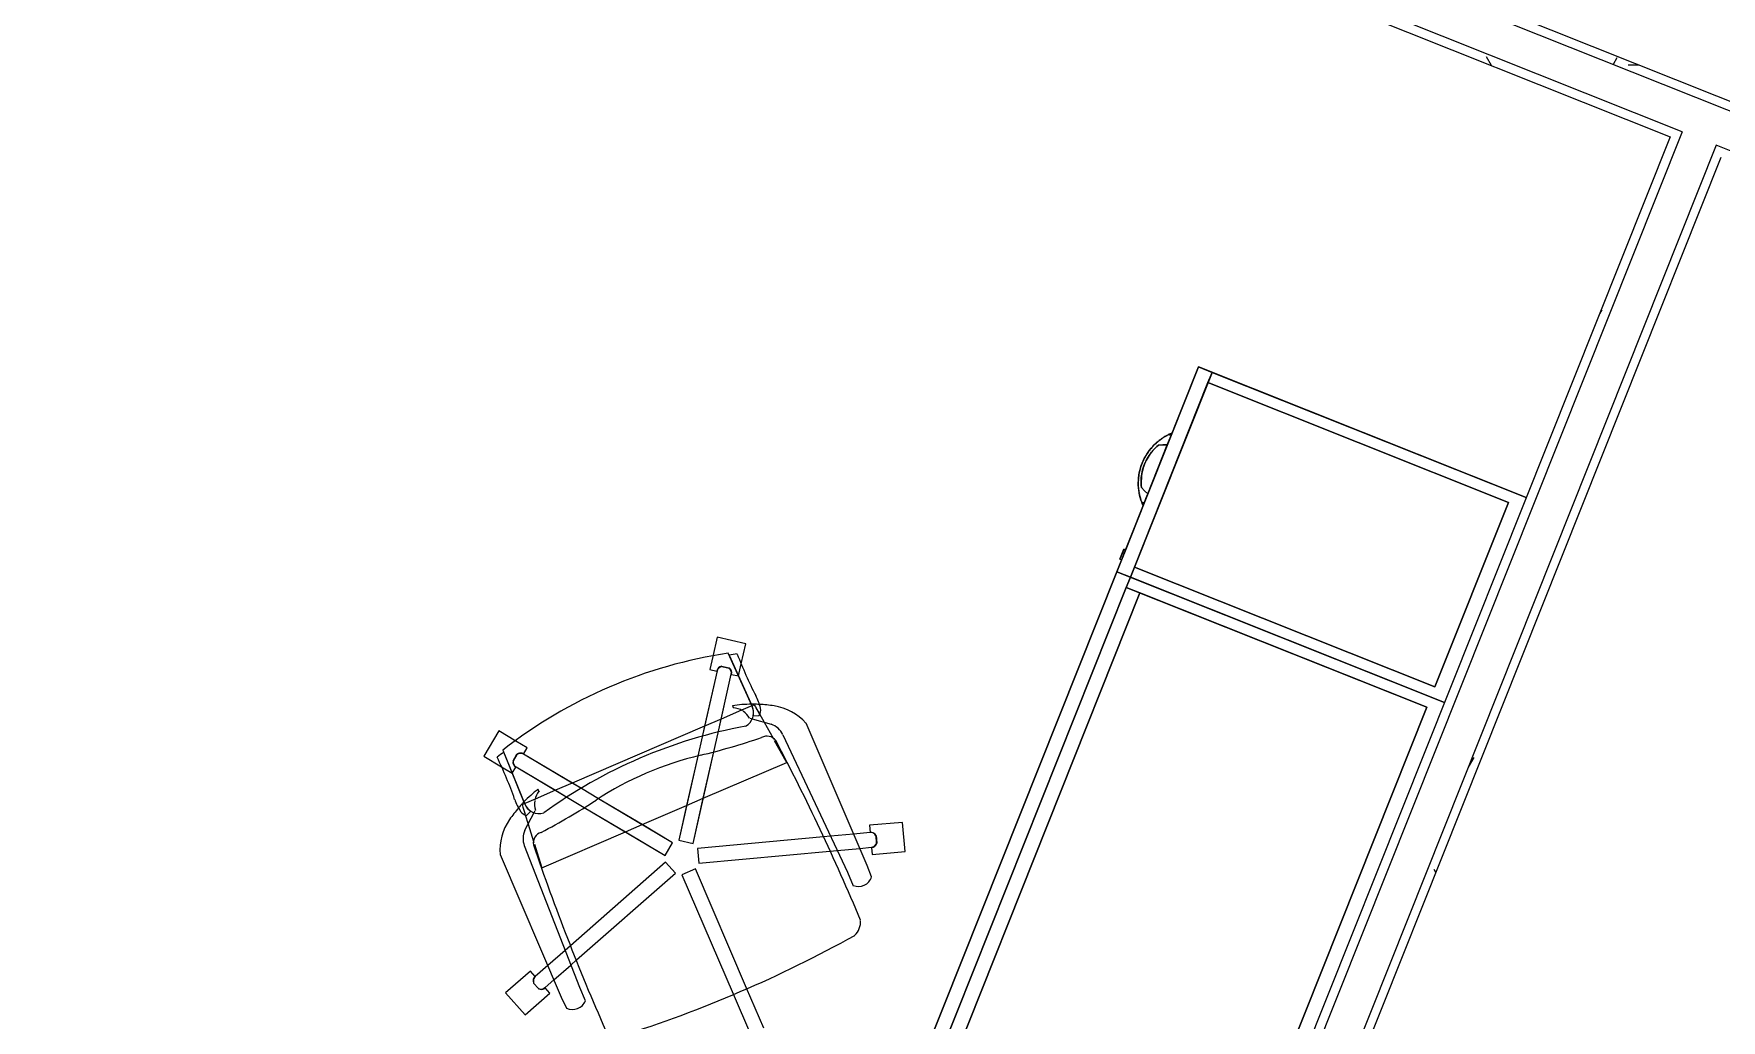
# Model space of a CAD drawing. Header units: inches. Extents: x -13 to 4331, y -638 to 2885.
# Drawn here: x 2694.7 to 2809.6, y 1617 to 1684.1 of the extents above; entities that cross this region are included whole.
import ezdxf

# ---------------------------------------------------------------- set-up
doc = ezdxf.new("R2010")
doc.units = ezdxf.units.IN
doc.header["$MEASUREMENT"] = 0
for name, color, linetype, lineweight in [('A-WALL', 113, 'Continuous', 9), ('A-WALL-PATT', 111, 'Continuous', 13), ('I-FURN', 30, 'Continuous', 9), ('I-FURN-PNLS', 30, 'Continuous', 9), ('I-WALL', 2, 'Continuous', 13)]:
    doc.layers.add(name, color=color, linetype=linetype, lineweight=lineweight)
pattern_1 = [(0, (0, 0), (30.72, 7.68), [1.267, -21.773, 1.267, -21.773, -122.88]), (0, (0, 0), (30.72, 7.68), [-46.08, 1.267, -44.813, 1.267, -21.773, -53.76]), (0, (0, 0), (30.72, 7.68), [-115.2, 1.267, -14.093, 1.267, -37.133]), (120, (11.52, 3.84), (-22.011075, 22.7643), [1.267, -21.773, 1.267, -21.773, -122.88]), (120, (11.52, 3.84), (-22.011075, 22.7643), [-46.08, 1.267, -44.813, 1.267, -21.773, -53.76]), (120, (11.52, 3.84), (-22.011075, 22.7643), [-115.2, 1.267, -14.093, 1.267, -37.133]), (240, (15.36, 19.2), (-8.708925, -30.4443), [1.267, -21.773, 1.267, -21.773, -122.88]), (240, (15.36, 19.2), (-8.708925, -30.4443), [-46.08, 1.267, -44.813, 1.267, -21.773, -53.76]), (240, (15.36, 19.2), (-8.708925, -30.4443), [-115.2, 1.267, -14.093, 1.267, -37.133])]

# ---------------------------------------------------------------- blocks, each defined once
blk = doc.blocks.new('Zira Wksta 12 - Type 1-V59-FIRST FLOOR POWER _ SIGNAL')
at = {"layer": 'I-FURN'}
for p, q in [((-24, 94.1), (-24, 94.16)), ((-24, 94.16), (-24, 94.11)), ((-24, 94.1), (-24, 94.16)), ((-24, 94.16), (-24, 94.15)), ((-24, 94.15), (-24, 94.16)), ((-24, 94.16), (-24, 94.15)), ((-24, 94.15), (-24, 94.11)), ((-24, 94.1), (-24, 94.15)), ((-24, 94.15), (-24, 94.14)), ((-24, 94.14), (-24, 94.13)), ((-24.56, 93.06), (-24.28, 93.18)), ((-24.28, 93.18), (-24.56, 93.06)), ((-24.56, 93.06), (-24.28, 93.18)), ((-24.56, 93.06), (-24.28, 93.18)), ((-24.28, 93.18), (-24, 93.29)), ((-24, 93.29), (-24.28, 93.18)), ((-24.28, 93.18), (-24, 93.29)), ((-24.28, 93.18), (-24, 93.29)), ((-24, 93.99), (-24.17, 93.99)), ((-24, 93.99), (-24.17, 93.99)), ((-24, 93.99), (-24.17, 93.99)), ((-24.17, 93.98), (-24, 93.98)), ((-24.17, 93.98), (-24, 93.98)), ((-24.17, 93.98), (-24, 93.98)), ((-24, 94.13), (-24, 94.11)), ((-24, 94.11), (-24, 94.01)), ((-24, 94.11), (-24, 94.01)), ((-24, 94.11), (-24, 94.08)), ((-24, 94.01), (-24, 94.1)), ((-24, 94.01), (-24, 94.1)), ((-24, 94.06), (-24, 94.1)), ((-24, 94.08), (-24, 94.01)), ((-24, 94.01), (-24, 94.06)), ((-24, 93.98), (-24, 94.01)), ((-24, 94.01), (-24, 93.99)), ((-24, 93.98), (-24, 94.01)), ((-24, 94.01), (-24, 93.99)), ((-24, 93.98), (-24, 94.01)), ((-24, 94.01), (-24, 93.99)), ((-24, 93.98), (-24, 93.29)), ((-24, 93.64), (-24, 93.98)), ((-24, 93.98), (-24, 93.64)), ((-24, 93.64), (-24, 93.98)), ((-24, 93.98), (-24, 93.64)), ((-24, 93.64), (-24, 93.98)), ((-24, 93.29), (-24, 93.64)), ((-24, 93.64), (-24, 93.29)), ((-24, 93.29), (-24, 93.64)), ((-24, 93.64), (-24, 93.29)), ((-24, 93.29), (-24, 93.64)), ((-24.28, 89.82), (-24.56, 89.94)), ((-24.28, 89.82), (-24.56, 89.94)), ((-24.28, 89.82), (-24.56, 89.94)), ((-24, 89.71), (-24.28, 89.82)), ((-24, 89.71), (-24.28, 89.82)), ((-24, 89.71), (-24.28, 89.82)), ((-24, 89.36), (-24, 89.71)), ((-24, 89.71), (-24, 89.02)), ((-24, 89.36), (-24, 89.71)), ((-24, 89.71), (-24, 89.02)), ((-24, 89.36), (-24, 89.71)), ((-24, 89.71), (-24, 89.36)), ((-24, 89.02), (-24.17, 89.02)), ((-24, 89.02), (-24.17, 89.02)), ((-24, 89.02), (-24.17, 89.02)), ((-24.17, 89.01), (-24, 89.01)), ((-24.17, 89.01), (-24, 89.01)), ((-24.17, 89.01), (-24, 89.01)), ((-24, 89.02), (-24, 89.36)), ((-24, 89.02), (-24, 89.36)), ((-24, 89.02), (-24, 89.36)), ((-24, 89.36), (-24, 89.02)), ((-24, 88.99), (-24, 89.02)), ((-24, 88.99), (-24, 89.02)), ((-24, 88.99), (-24, 89.02)), ((-24, 89.01), (-24, 88.99)), ((-24, 89.01), (-24, 88.99)), ((-24, 89.01), (-24, 88.99)), ((-24, 88.99), (-24, 88.89)), ((-24, 88.94), (-24, 88.99)), ((-24, 88.99), (-24, 88.89)), ((-24, 88.9), (-24, 88.99)), ((-24, 88.99), (-24, 88.92)), ((-24, 88.94), (-24, 88.99)), ((-24, 88.9), (-24, 88.94)), ((-24, 88.9), (-24, 88.94)), ((-24, 88.92), (-24, 88.89)), ((-24, 88.84), (-24, 88.9)), ((-24, 88.84), (-24, 88.9)), ((-24, 88.88), (-24, 88.9)), ((-24, 88.89), (-24, 88.84)), ((-24, 88.89), (-24, 88.84)), ((-24, 88.89), (-24, 88.87)), ((-24, 88.85), (-24, 88.88)), ((-24, 88.87), (-24, 88.85)), ((-24, 88.85), (-24, 88.84)), ((-24, 88.84), (-24, 88.85)), ((-45.63, 70.11), (-47.61, 69.8)), ((-45.63, 70.11), (-47.61, 69.8)), ((-45.42, 68.73), (-45.63, 70.11)), ((-45.42, 68.73), (-45.63, 70.11)), ((-47.61, 69.8), (-47.4, 68.47)), ((-47.61, 69.8), (-47.4, 68.47)), ((-43.65, 66.33), (-46.5, 69.06)), ((-46.39, 68.96), (-43.65, 66.33)), ((-47.4, 68.47), (-47.26, 67.58)), ((-47.4, 68.47), (-47.26, 67.58)), ((-46.58, 68.07), (-46.08, 68.15)), ((-46.58, 68.07), (-46.08, 68.15)), ((-46.08, 68.14), (-46.57, 68.06)), ((-46.08, 68.14), (-46.57, 68.06)), ((-45.29, 64.73), (-45.78, 67.81)), ((-45.14, 63.78), (-45.78, 67.81)), ((-45.76, 67.81), (-45.28, 67.89)), ((-45.76, 67.81), (-45.28, 67.89)), ((-45.28, 67.89), (-45.42, 68.73)), ((-45.28, 67.89), (-45.42, 68.73)), ((-47.26, 67.58), (-46.78, 67.65)), ((-47.26, 67.58), (-46.78, 67.65)), ((-46.76, 67.66), (-46.16, 63.85)), ((-46.76, 67.66), (-46.05, 63.13)), ((-32.37, 59.15), (-39.82, 66.6)), ((-44.22, 65.8), (-45.29, 64.73)), ((-44.91, 65.86), (-44.83, 65.75)), ((-43.69, 66.33), (-44.22, 65.8)), ((-43.57, 66.44), (-43.63, 66.39)), ((-43.41, 66.37), (-43.54, 66.47)), ((-43.5, 65.5), (-43.34, 65.51)), ((-43.01, 66.04), (-43.4, 66.36)), ((-43.34, 65.75), (-42.98, 65.92)), ((-43.34, 65.51), (-41.99, 65.66)), ((-42.47, 65.6), (-42.97, 66.01)), ((-41.5, 64.82), (-42.47, 65.6)), ((-45.29, 64.73), (-46.16, 63.85)), ((-45.14, 63.78), (-45.29, 64.73)), ((-41.44, 64.77), (-41.5, 64.82)), ((-40.11, 63.69), (-41.36, 64.7)), ((-41, 65.29), (-33.45, 58.24)), ((-46.16, 63.85), (-53.09, 56.92)), ((-46.16, 63.85), (-46.05, 63.13)), ((-44.93, 62.47), (-45.14, 63.78)), ((-44.93, 62.47), (-45.14, 63.78)), ((-44.42, 59.27), (-40.05, 63.64)), ((-40.05, 63.64), (-40.11, 63.69)), ((-46.05, 63.13), (-45.84, 61.8)), ((-46.05, 63.13), (-45.84, 61.8)), ((-44.42, 59.27), (-44.93, 62.47)), ((-43.93, 56.16), (-44.93, 62.47)), ((-31.23, 62.77), (-33.24, 61.75)), ((-31.23, 62.77), (-33.24, 61.75)), ((-30.32, 60.99), (-31.23, 62.77)), ((-30.32, 60.99), (-31.23, 62.77)), ((-45.84, 61.8), (-45.3, 58.39)), ((-45.84, 61.8), (-44.92, 56)), ((-33.01, 61.31), (-34.02, 60.79)), ((-33.01, 61.31), (-34.02, 60.79)), ((-33.24, 61.75), (-33.02, 61.32)), ((-33.24, 61.75), (-33.02, 61.32)), ((-32.56, 61.27), (-32.32, 60.81)), ((-32.56, 61.27), (-32.32, 60.81)), ((-32.34, 60.81), (-32.56, 61.25)), ((-32.34, 60.81), (-32.56, 61.25)), ((-32.33, 59.97), (-30.32, 60.99)), ((-32.33, 59.97), (-30.32, 60.99)), ((-35.85, 59.86), (-43.52, 55.95)), ((-35.85, 59.86), (-43.52, 55.95)), ((-35.42, 60.08), (-35.85, 59.86)), ((-35.42, 60.08), (-35.85, 59.86)), ((-34.02, 60.79), (-35.42, 60.08)), ((-34.02, 60.79), (-35.42, 60.08)), ((-34.64, 59.35), (-33.27, 60.05)), ((-34.64, 59.35), (-33.27, 60.05)), ((-33.27, 60.05), (-32.56, 60.42)), ((-33.27, 60.05), (-32.56, 60.42)), ((-32.55, 60.4), (-32.33, 59.97)), ((-32.55, 60.4), (-32.33, 59.97)), ((-45.3, 58.39), (-44.42, 59.27)), ((-43.93, 56.16), (-44.42, 59.27)), ((-43.07, 55.06), (-35.09, 59.12)), ((-43.07, 55.06), (-35.09, 59.12)), ((-35.09, 59.12), (-34.64, 59.35)), ((-35.09, 59.12), (-34.64, 59.35)), ((-31.8, 58.54), (-32.37, 59.15)), ((-59.04, 58.37), (-59.35, 56.4)), ((-59.04, 58.37), (-59.35, 56.4)), ((-57.71, 58.16), (-59.04, 58.37)), ((-57.71, 58.16), (-59.04, 58.37)), ((-56.82, 58.02), (-57.71, 58.16)), ((-56.82, 58.02), (-57.71, 58.16)), ((-56.89, 57.54), (-56.82, 58.02)), ((-56.89, 57.54), (-56.82, 58.02)), ((-53.09, 56.92), (-56.89, 57.52)), ((-52.37, 56.81), (-56.89, 57.52)), ((-47.63, 56.06), (-45.3, 58.39)), ((-45.3, 58.39), (-44.92, 56)), ((-33.45, 58.24), (-32.74, 57.53)), ((-59.35, 56.4), (-57.97, 56.18)), ((-59.35, 56.4), (-57.97, 56.18)), ((-58.3, 57.26), (-55.56, 54.41)), ((-55.56, 54.41), (-58.19, 57.16)), ((-57.39, 56.84), (-57.31, 57.35)), ((-57.39, 56.84), (-57.31, 57.35)), ((-57.3, 57.34), (-57.38, 56.84)), ((-57.3, 57.34), (-57.38, 56.84)), ((-57.13, 56.04), (-57.05, 56.52)), ((-57.13, 56.04), (-57.05, 56.52)), ((-57.05, 56.54), (-53.97, 56.05)), ((-57.05, 56.54), (-53.02, 55.9)), ((-53.09, 56.92), (-53.97, 56.05)), ((-52.37, 56.81), (-53.09, 56.92)), ((-51.03, 56.6), (-52.37, 56.81)), ((-51.03, 56.6), (-52.37, 56.81)), ((-47.63, 56.06), (-51.03, 56.6)), ((-45.24, 55.68), (-51.03, 56.6)), ((-57.97, 56.18), (-57.13, 56.04)), ((-57.97, 56.18), (-57.13, 56.04)), ((-54.99, 55.59), (-55.1, 55.67)), ((-53.97, 56.05), (-55.03, 54.98)), ((-53.97, 56.05), (-53.02, 55.9)), ((-53.02, 55.9), (-51.71, 55.69)), ((-53.02, 55.9), (-51.71, 55.69)), ((-52.88, 50.81), (-48.5, 55.18)), ((-51.71, 55.69), (-48.5, 55.18)), ((-51.71, 55.69), (-45.4, 54.69)), ((-48.5, 55.18), (-47.63, 56.06)), ((-48.5, 55.18), (-45.4, 54.69)), ((-45.24, 55.68), (-47.63, 56.06)), ((-45.4, 54.69), (-45.24, 55.68)), ((-45.4, 54.69), (-45.24, 55.68)), ((-44.92, 56), (-43.93, 56.16)), ((-44.92, 56), (-43.93, 56.16)), ((-43.52, 55.95), (-43.07, 55.06)), ((-43.52, 55.95), (-43.07, 55.06)), ((-55.71, 54.31), (-55.6, 54.17)), ((-55.63, 54.39), (-55.68, 54.33)), ((-55.6, 54.17), (-55.28, 53.77)), ((-55.03, 54.98), (-55.57, 54.45)), ((-55.16, 53.74), (-54.99, 54.11)), ((-54.89, 52.75), (-54.75, 54.1)), ((-54.75, 54.1), (-54.73, 54.26)), ((-45.19, 54.28), (-49.1, 46.61)), ((-45.19, 54.28), (-49.1, 46.61)), ((-44.3, 53.83), (-45.19, 54.28)), ((-44.3, 53.83), (-45.19, 54.28)), ((-43.14, 54.61), (-43.85, 53.9)), ((-43.14, 54.61), (-43.85, 53.9)), ((-36.9, 48.37), (-43.14, 54.61)), ((-36.9, 48.37), (-43.14, 54.61)), ((-55.25, 53.73), (-54.84, 53.23)), ((-54.84, 53.23), (-54.06, 52.26)), ((-48.36, 45.86), (-44.3, 53.83)), ((-48.36, 45.86), (-44.3, 53.83)), ((-43.85, 53.9), (-37.6, 47.66)), ((-43.85, 53.9), (-37.6, 47.66)), ((-47.47, 44.21), (-54.53, 51.76)), ((-54.06, 52.26), (-54.01, 52.21)), ((-53.94, 52.12), (-52.93, 50.87)), ((-55.84, 50.59), (-48.39, 43.13)), ((-52.93, 50.87), (-52.88, 50.81)), ((-34.8, 46.27), (-36.9, 48.37)), ((-34.8, 46.27), (-36.9, 48.37)), ((-37.6, 47.66), (-35.5, 45.56)), ((-37.6, 47.66), (-35.5, 45.56)), ((-49.32, 46.18), (-50.03, 44.78)), ((-49.32, 46.18), (-50.03, 44.78)), ((-49.1, 46.61), (-49.32, 46.18)), ((-49.1, 46.61), (-49.32, 46.18)), ((-50.03, 44.78), (-50.55, 43.77)), ((-50.03, 44.78), (-50.55, 43.77)), ((-49.29, 44.04), (-48.59, 45.4)), ((-49.29, 44.04), (-48.59, 45.4)), ((-48.59, 45.4), (-48.36, 45.86)), ((-48.59, 45.4), (-48.36, 45.86)), ((-50.99, 44), (-52.01, 41.99)), ((-50.99, 44), (-52.01, 41.99)), ((-50.56, 43.78), (-50.99, 44)), ((-50.56, 43.78), (-50.99, 44)), ((-49.65, 43.32), (-49.29, 44.04)), ((-49.65, 43.32), (-49.29, 44.04)), ((-46.77, 43.5), (-47.47, 44.21)), ((-50.05, 43.09), (-50.5, 43.32)), ((-50.05, 43.09), (-50.5, 43.32)), ((-50.49, 43.32), (-50.05, 43.1)), ((-50.49, 43.32), (-50.05, 43.1)), ((-50.23, 41.09), (-49.21, 43.09)), ((-50.23, 41.09), (-49.21, 43.09)), ((-49.21, 43.09), (-49.64, 43.31)), ((-49.21, 43.09), (-49.64, 43.31)), ((-48.39, 43.13), (-47.78, 42.56)), ((-52.01, 41.99), (-50.23, 41.09)), ((-52.01, 41.99), (-50.23, 41.09))]:
    blk.add_line(p, q, dxfattribs=at)
at = {"layer": 'I-FURN', "flags": 128}
for points in [[(-24, 93.29), (-24.28, 93.18), (-24.56, 93.06)], [(-24, 93.29), (-24.28, 93.18), (-24.56, 93.06)], [(-24.56, 89.94), (-24.28, 89.82), (-24, 89.71)], [(-24.56, 89.94), (-24.28, 89.82), (-24, 89.71)], [(-24.56, 89.94), (-24.28, 89.82), (-24, 89.71)]]:
    blk.add_lwpolyline(points, dxfattribs=at)
at = {"layer": 'I-FURN'}
for centre, radius, start, end in [((-21.45, 91.5), 3.69, 137.0289, 137.7029), ((-21.45, 91.5), 3.69, 137.0385, 137.567), ((-21.45, 91.5), 3.69, 137.0289, 137.7029), ((-21.45, 91.5), 3.69, 137.0385, 137.567), ((-21.45, 91.5), 3.69, 137.0289, 137.7029), ((-21.45, 91.5), 3.69, 137.0385, 137.567), ((-21.45, 91.5), 3.69, 222.2971, 222.6341), ((-21.45, 91.5), 3.69, 222.2971, 222.6341), ((-21.45, 91.5), 3.69, 222.2971, 222.9711), ((-21.45, 91.5), 3.69, 222.433, 222.9615), ((-21.45, 91.5), 3.69, 222.433, 222.9615), ((-21.45, 91.5), 3.69, 222.433, 222.9615), ((-21.45, 91.5), 3.69, 222.6341, 222.9711), ((-21.45, 91.5), 3.69, 222.6341, 222.9711), ((-29.91, 40.67), 32.89, 120.3075, 149.696), ((-29.6, 40.36), 33.17, 119.4478, 120.4234), ((-25.85, 87.61), 27.2, 222.4882, 229.0143), ((-46.38, 67.72), 0.407, 120.1651, 189.8349), ((-46.38, 67.72), 0.407, 120.1651, 189.8349), ((-46.36, 67.72), 0.406, 121.6199, 189), ((-46.36, 67.72), 0.406, 162.0479, 175.524), ((-46.36, 67.72), 0.406, 175.524, 189), ((-46.36, 67.72), 0.406, 121.6199, 162.0479), ((-46.16, 67.76), 0.407, 8.1651, 77.8349), ((-46.16, 67.76), 0.407, 8.1651, 77.8349), ((-46.18, 67.75), 0.406, 62.9041, 76.3801), ((-46.18, 67.75), 0.406, 9, 76.3801), ((-46.18, 67.75), 0.406, 9, 62.9041), ((-46.14, 64.26), 3.74, 35.0936, 49.0143), ((-40.11, 57.53), 9.61, 108.9964, 111.4906), ((-40.11, 57.53), 9.61, 103.0478, 108.9964), ((-41.46, 63.36), 3.63, 63.1789, 103.0478), ((-40.11, 57.53), 9.61, 112.2631, 119.9334), ((-44.4, 64.43), 1.38, 79.0187, 107.9497), ((-44.4, 64.43), 1.38, 50.0878, 77.4248), ((-40.11, 57.53), 9.61, 111.6393, 112.073), ((-44.38, 65.56), 1.05, 10.2002, 46.1786), ((-44.38, 65.56), 1.05, 320.9554, 46.1786), ((-43.58, 66.05), 0.613, 347.5427, 35.0936), ((-41.94, 64.27), 1.39, 47.8013, 92.1078), ((-25.52, 36.28), 33.83, 122.2285, 147.7715), ((-70.25, 97.02), 42.84, 304.9767, 310.7699), ((-41.68, 64.09), 0.763, 59.2338, 140.7662), ((-140.95, -52.03), 153.52, 44.4749, 49.5213), ((-32.97, 43.73), 22.19, 124.9767, 145.0233), ((-32.83, 60.96), 0.407, 48.1651, 117.8349), ((-32.83, 60.96), 0.407, 48.1651, 117.8349), ((-32.83, 60.95), 0.406, 90.0479, 117), ((-32.83, 60.95), 0.406, 49.6199, 117), ((-32.83, 60.95), 0.406, 49.6199, 90.0479), ((-32.74, 60.78), 0.406, 297, 4.3801), ((-32.74, 60.78), 0.406, 297, 310.476), ((-32.73, 60.77), 0.407, 296.1651, 5.8349), ((-32.73, 60.77), 0.407, 296.1651, 5.8349), ((-32.74, 60.78), 0.406, 310.476, 350.9041), ((-32.74, 60.78), 0.406, 350.9041, 4.3801), ((-56.96, 57.14), 0.407, 80.1651, 149.8349), ((-56.96, 57.14), 0.407, 135.9009, 149.8349), ((-56.96, 57.12), 0.406, 81, 148.3801), ((-56.96, 57.12), 0.406, 81, 148.3801), ((-56.96, 57.14), 0.407, 121.967, 135.9009), ((-56.96, 57.14), 0.407, 80.1651, 121.967), ((-32.76, 58.49), 0.956, 270.8901, 3.1099), ((-29.6, 40.36), 33.17, 149.5766, 150.5522), ((-76.85, 36.61), 27.2, 40.9857, 47.5118), ((-56.99, 56.92), 0.407, 192.1651, 233.967), ((-56.99, 56.92), 0.407, 192.1651, 261.8349), ((-56.99, 56.94), 0.406, 193.6199, 261), ((-56.99, 56.94), 0.406, 193.6199, 261), ((-56.99, 56.92), 0.407, 233.967, 247.9009), ((-56.99, 56.92), 0.407, 247.9009, 261.8349), ((-86.25, 81.01), 42.84, 319.2301, 325.0233), ((-46.77, 50.88), 9.61, 150.0666, 157.7369), ((-53.67, 55.17), 1.38, 162.0503, 190.9813), ((-32.59, 54.97), 1.31, 335.0433, 24.9567), ((-53.49, 56.9), 3.74, 220.9857, 234.9064), ((-46.77, 50.88), 9.61, 161.0036, 166.9522), ((-46.77, 50.88), 9.61, 158.5094, 161.0036), ((-46.77, 50.88), 9.61, 157.927, 158.3607), ((-54.8, 55.14), 1.05, 223.8214, 259.7998), ((-54.8, 55.14), 1.05, 223.8214, 309.0446), ((-53.67, 55.17), 1.38, 192.5752, 219.9122), ((-97.29, 108.06), 84.96, 309.1475, 320.8525), ((-52.6, 52.23), 3.63, 166.9522, 206.8211), ((-55.29, 54.34), 0.613, 234.9064, 282.4573), ((-53.33, 52.44), 0.763, 129.2338, 210.7662), ((-53.51, 52.7), 1.39, 177.8922, 222.1987), ((62.79, 151.71), 153.52, 220.4787, 225.5251), ((-50.2, 43.59), 0.407, 152.1651, 221.8349), ((-50.2, 43.59), 0.407, 152.1651, 221.8349), ((-50.18, 43.59), 0.406, 153, 220.3801), ((-50.18, 43.59), 0.406, 166.476, 206.9041), ((-50.18, 43.59), 0.406, 153, 166.476), ((-50.18, 43.59), 0.406, 206.9041, 220.3801), ((-50.02, 43.5), 0.406, 265.6199, 333), ((-50, 43.49), 0.407, 264.1651, 333.8349), ((-50, 43.49), 0.407, 264.1651, 333.8349), ((-50.02, 43.5), 0.406, 265.6199, 319.524), ((-50.02, 43.5), 0.406, 319.524, 333), ((-47.72, 43.52), 0.956, 266.8901, 359.1099)]:
    blk.add_arc(centre, radius, start, end, dxfattribs=at)
for points, knots in [([(-24, 94.16), (-24, 94.16), (-24, 94.16), (-24, 94.15), (-24.01, 94.15), (-24.01, 94.15), (-24.01, 94.15), (-24.02, 94.14), (-24.02, 94.14), (-24.02, 94.13), (-24.03, 94.13), (-24.03, 94.13), (-24.04, 94.12), (-24.05, 94.11), (-24.05, 94.1)], [0, 0, 0, 0, 0.125, 0.1875, 0.25, 0.3125, 0.375, 0.4375, 0.5, 0.5625, 0.625, 0.6875, 0.75, 1, 1, 1, 1]), ([(-24, 94.16), (-24, 94.16), (-24, 94.16), (-24, 94.15), (-24.01, 94.15), (-24.01, 94.15), (-24.01, 94.15), (-24.02, 94.14), (-24.02, 94.14), (-24.02, 94.13), (-24.03, 94.13), (-24.03, 94.13), (-24.04, 94.12), (-24.05, 94.11), (-24.05, 94.1)], [0, 0, 0, 0, 0.125, 0.1875, 0.25, 0.3125, 0.375, 0.4375, 0.5, 0.5625, 0.625, 0.6875, 0.75, 1, 1, 1, 1]), ([(-24, 94.16), (-24, 94.16), (-24, 94.16), (-24, 94.15), (-24.01, 94.15), (-24.01, 94.15), (-24.01, 94.15), (-24.02, 94.14), (-24.02, 94.14), (-24.02, 94.13), (-24.03, 94.13), (-24.03, 94.13), (-24.04, 94.12), (-24.05, 94.11), (-24.05, 94.1)], [0, 0, 0, 0, 0.125, 0.1875, 0.25, 0.3125, 0.375, 0.4375, 0.5, 0.5625, 0.625, 0.6875, 0.75, 1, 1, 1, 1]), ([(-24.04, 94.11), (-24.04, 94.12), (-24.03, 94.13), (-24.02, 94.14), (-24.02, 94.14), (-24.01, 94.15), (-24.01, 94.15), (-24.01, 94.15), (-24, 94.15), (-24, 94.15), (-24, 94.16), (-24, 94.16), (-24, 94.16)], [0, 0, 0, 0, 0.25, 0.375, 0.5, 0.5625, 0.625, 0.6875, 0.75, 0.8125, 0.875, 1, 1, 1, 1]), ([(-24.04, 94.11), (-24.04, 94.12), (-24.03, 94.13), (-24.02, 94.14), (-24.02, 94.14), (-24.01, 94.15), (-24.01, 94.15), (-24.01, 94.15), (-24, 94.15), (-24, 94.15), (-24, 94.16), (-24, 94.16), (-24, 94.16)], [0, 0, 0, 0, 0.25, 0.375, 0.5, 0.5625, 0.625, 0.6875, 0.75, 0.8125, 0.875, 1, 1, 1, 1]), ([(-24.04, 94.11), (-24.04, 94.12), (-24.03, 94.13), (-24.02, 94.14), (-24.02, 94.14), (-24.01, 94.15), (-24.01, 94.15), (-24.01, 94.15), (-24, 94.15), (-24, 94.15), (-24, 94.16), (-24, 94.16), (-24, 94.16)], [0, 0, 0, 0, 0.25, 0.375, 0.5, 0.5625, 0.625, 0.6875, 0.75, 0.8125, 0.875, 1, 1, 1, 1]), ([(-24.17, 89.02), (-24.32, 89.19), (-24.6, 89.55), (-24.9, 90.16), (-25.09, 90.82), (-25.17, 91.73), (-25, 92.64), (-24.6, 93.45), (-24.32, 93.81), (-24.17, 93.98)], [0, 0, 0, 0, 0.125, 0.25, 0.375, 0.5, 0.75, 0.875, 1, 1, 1, 1]), ([(-25.13, 91.5), (-25.13, 91.95), (-25, 92.63), (-24.71, 93.25), (-24.58, 93.44)], [0.5, 0.5, 0.5, 0.5, 0.75, 0.875, 0.875, 0.875, 0.875]), ([(-24.17, 89.02), (-24.32, 89.19), (-24.6, 89.55), (-24.9, 90.16), (-25.09, 90.82), (-25.17, 91.73), (-25.03, 92.51), (-24.81, 93.02), (-24.76, 93.11)], [0, 0, 0, 0, 0.125, 0.25, 0.375, 0.5, 0.75, 0.8054637, 0.8054637, 0.8054637, 0.8054637]), ([(-24.67, 93.28), (-24.73, 93.18), (-24.79, 93.05), (-24.85, 92.92), (-24.86, 92.9)], [0.15936451, 0.15936451, 0.15936451, 0.15936451, 0.22222222, 0.23762024, 0.23762024, 0.23762024, 0.23762024]), ([(-24.67, 93.28), (-24.73, 93.18), (-24.79, 93.05), (-24.85, 92.92), (-24.86, 92.9)], [0.15936451, 0.15936451, 0.15936451, 0.15936451, 0.22222222, 0.23762024, 0.23762024, 0.23762024, 0.23762024]), ([(-24.67, 93.28), (-24.73, 93.18), (-24.79, 93.05), (-24.85, 92.92), (-24.86, 92.9)], [0.15936451, 0.15936451, 0.15936451, 0.15936451, 0.22222222, 0.23762024, 0.23762024, 0.23762024, 0.23762024]), ([(-24.75, 93.14), (-24.7, 93.24), (-24.53, 93.54), (-24.32, 93.81), (-24.17, 93.98)], [0.8125, 0.8125, 0.8125, 0.8125, 0.875, 1, 1, 1, 1]), ([(-25.1, 92.02), (-25.11, 91.95), (-25.12, 91.82), (-25.13, 91.69), (-25.13, 91.64)], [0.40508035, 0.40508035, 0.40508035, 0.40508035, 0.44444444, 0.47528756, 0.47528756, 0.47528756, 0.47528756]), ([(-25.1, 92.02), (-25.11, 91.95), (-25.12, 91.82), (-25.13, 91.69), (-25.13, 91.64)], [0.40508035, 0.40508035, 0.40508035, 0.40508035, 0.44444444, 0.47528756, 0.47528756, 0.47528756, 0.47528756]), ([(-25.1, 92.02), (-25.11, 91.95), (-25.12, 91.82), (-25.13, 91.69), (-25.13, 91.64)], [0.40508035, 0.40508035, 0.40508035, 0.40508035, 0.44444444, 0.47528756, 0.47528756, 0.47528756, 0.47528756]), ([(-24.94, 92.66), (-24.97, 92.57), (-25.01, 92.45), (-25.04, 92.32), (-25.05, 92.28)], [0.28411479, 0.28411479, 0.28411479, 0.28411479, 0.33333333, 0.3562762, 0.3562762, 0.3562762, 0.3562762]), ([(-24.94, 92.66), (-24.97, 92.57), (-25.01, 92.45), (-25.04, 92.32), (-25.05, 92.28)], [0.28411479, 0.28411479, 0.28411479, 0.28411479, 0.33333333, 0.3562762, 0.3562762, 0.3562762, 0.3562762]), ([(-24.94, 92.66), (-24.97, 92.57), (-25.01, 92.45), (-25.04, 92.32), (-25.05, 92.28)], [0.28411479, 0.28411479, 0.28411479, 0.28411479, 0.33333333, 0.3562762, 0.3562762, 0.3562762, 0.3562762]), ([(-25.05, 90.72), (-25.04, 90.68), (-25.01, 90.55), (-24.98, 90.42), (-24.95, 90.34)], [0.64373131, 0.64373131, 0.64373131, 0.64373131, 0.66666667, 0.71591001, 0.71591001, 0.71591001, 0.71591001]), ([(-25.05, 90.72), (-25.04, 90.68), (-25.01, 90.55), (-24.98, 90.42), (-24.95, 90.34)], [0.64373131, 0.64373131, 0.64373131, 0.64373131, 0.66666667, 0.71591001, 0.71591001, 0.71591001, 0.71591001]), ([(-25.05, 90.72), (-25.04, 90.68), (-25.01, 90.55), (-24.98, 90.42), (-24.95, 90.34)], [0.64373131, 0.64373131, 0.64373131, 0.64373131, 0.66666667, 0.71591001, 0.71591001, 0.71591001, 0.71591001]), ([(-24.86, 90.1), (-24.81, 89.98), (-24.75, 89.85), (-24.68, 89.73), (-24.67, 89.72)], [0.76239192, 0.76239192, 0.76239192, 0.76239192, 0.83333333, 0.84070579, 0.84070579, 0.84070579, 0.84070579]), ([(-24.86, 90.1), (-24.81, 89.98), (-24.75, 89.85), (-24.68, 89.73), (-24.67, 89.72)], [0.76239192, 0.76239192, 0.76239192, 0.76239192, 0.83333333, 0.84070579, 0.84070579, 0.84070579, 0.84070579]), ([(-24.86, 90.1), (-24.81, 89.98), (-24.75, 89.85), (-24.68, 89.73), (-24.67, 89.72)], [0.76239192, 0.76239192, 0.76239192, 0.76239192, 0.83333333, 0.84070579, 0.84070579, 0.84070579, 0.84070579]), ([(-24.05, 88.9), (-24.05, 88.89), (-24.04, 88.88), (-24.03, 88.87), (-24.02, 88.87), (-24.02, 88.86), (-24.02, 88.86), (-24.01, 88.85), (-24.01, 88.85), (-24.01, 88.85), (-24, 88.85), (-24, 88.84), (-24, 88.84), (-24, 88.84)], [0, 0, 0, 0, 0.25, 0.375, 0.4375, 0.5, 0.5625, 0.625, 0.6875, 0.75, 0.8125, 0.875, 1, 1, 1, 1]), ([(-24.05, 88.9), (-24.05, 88.89), (-24.04, 88.88), (-24.03, 88.87), (-24.02, 88.87), (-24.02, 88.86), (-24.02, 88.86), (-24.01, 88.85), (-24.01, 88.85), (-24.01, 88.85), (-24, 88.85), (-24, 88.84), (-24, 88.84), (-24, 88.84)], [0, 0, 0, 0, 0.25, 0.375, 0.4375, 0.5, 0.5625, 0.625, 0.6875, 0.75, 0.8125, 0.875, 1, 1, 1, 1]), ([(-24.05, 88.9), (-24.05, 88.89), (-24.04, 88.88), (-24.03, 88.87), (-24.02, 88.87), (-24.02, 88.86), (-24.02, 88.86), (-24.01, 88.85), (-24.01, 88.85), (-24.01, 88.85), (-24, 88.85), (-24, 88.84), (-24, 88.84), (-24, 88.84)], [0, 0, 0, 0, 0.25, 0.375, 0.4375, 0.5, 0.5625, 0.625, 0.6875, 0.75, 0.8125, 0.875, 1, 1, 1, 1]), ([(-24, 88.84), (-24, 88.84), (-24, 88.84), (-24, 88.85), (-24, 88.85), (-24.01, 88.85), (-24.01, 88.85), (-24.01, 88.85), (-24.01, 88.86), (-24.02, 88.86), (-24.02, 88.86), (-24.02, 88.87), (-24.03, 88.87), (-24.04, 88.88), (-24.04, 88.89)], [0, 0, 0, 0, 0.125, 0.1875, 0.25, 0.3125, 0.375, 0.4375, 0.5, 0.5625, 0.625, 0.6875, 0.75, 1, 1, 1, 1]), ([(-24, 88.84), (-24, 88.84), (-24, 88.84), (-24, 88.85), (-24, 88.85), (-24.01, 88.85), (-24.01, 88.85), (-24.01, 88.85), (-24.01, 88.86), (-24.02, 88.86), (-24.02, 88.86), (-24.02, 88.87), (-24.03, 88.87), (-24.04, 88.88), (-24.04, 88.89)], [0, 0, 0, 0, 0.125, 0.1875, 0.25, 0.3125, 0.375, 0.4375, 0.5, 0.5625, 0.625, 0.6875, 0.75, 1, 1, 1, 1]), ([(-24, 88.84), (-24, 88.84), (-24, 88.84), (-24, 88.85), (-24, 88.85), (-24.01, 88.85), (-24.01, 88.85), (-24.01, 88.85), (-24.01, 88.86), (-24.02, 88.86), (-24.02, 88.86), (-24.02, 88.87), (-24.03, 88.87), (-24.04, 88.88), (-24.04, 88.89)], [0, 0, 0, 0, 0.125, 0.1875, 0.25, 0.3125, 0.375, 0.4375, 0.5, 0.5625, 0.625, 0.6875, 0.75, 1, 1, 1, 1])]:
    blk.add_open_spline(points, degree=3, knots=knots, dxfattribs=at)
for points in [[(-24.56, 93.06), (-24.73, 92.74), (-24.97, 92.05), (-24.97, 90.95), (-24.73, 90.26), (-24.56, 89.94)], [(-24.56, 93.06), (-24.73, 92.74), (-24.97, 92.05), (-24.97, 90.95), (-24.73, 90.26), (-24.56, 89.94)], [(-24.56, 93.06), (-24.73, 92.74), (-24.85, 92.4), (-24.91, 92.04)], [(-24.78, 92.56), (-24.72, 92.73), (-24.65, 92.9), (-24.56, 93.06)], [(-24.78, 92.56), (-24.72, 92.73), (-24.65, 92.9), (-24.56, 93.06)], [(-24.78, 92.56), (-24.72, 92.73), (-24.65, 92.9), (-24.56, 93.06)], [(-24.59, 93.43), (-24.62, 93.38), (-24.64, 93.33), (-24.67, 93.28)], [(-24.59, 93.43), (-24.62, 93.38), (-24.64, 93.33), (-24.67, 93.28)], [(-24.59, 93.43), (-24.62, 93.38), (-24.64, 93.33), (-24.67, 93.28)], [(-24.58, 93.44), (-24.46, 93.63), (-24.32, 93.81), (-24.17, 93.98)], [(-24.17, 93.99), (-24.3, 93.84), (-24.43, 93.68), (-24.54, 93.51)], [(-24.17, 93.99), (-24.3, 93.84), (-24.43, 93.68), (-24.54, 93.51)], [(-24.17, 93.99), (-24.3, 93.84), (-24.43, 93.68), (-24.54, 93.51)], [(-24.14, 94.01), (-24.13, 94.02), (-24.11, 94.05), (-24.08, 94.08), (-24.06, 94.1), (-24.04, 94.11)], [(-24.14, 94.01), (-24.13, 94.02), (-24.11, 94.05), (-24.08, 94.08), (-24.06, 94.1), (-24.04, 94.11)], [(-24.14, 94.01), (-24.13, 94.02), (-24.11, 94.05), (-24.08, 94.08), (-24.06, 94.1), (-24.04, 94.11)], [(-24.05, 94.1), (-24.07, 94.09), (-24.1, 94.06), (-24.13, 94.03), (-24.14, 94.01)], [(-24.05, 94.1), (-24.07, 94.09), (-24.1, 94.06), (-24.13, 94.03), (-24.14, 94.01)], [(-24.05, 94.1), (-24.07, 94.09), (-24.1, 94.06), (-24.13, 94.03), (-24.14, 94.01)], [(-25.08, 92.14), (-25.08, 92.1), (-25.09, 92.06), (-25.1, 92.02)], [(-25.08, 92.14), (-25.08, 92.1), (-25.09, 92.06), (-25.1, 92.02)], [(-25.08, 92.14), (-25.08, 92.1), (-25.09, 92.06), (-25.1, 92.02)], [(-25.05, 92.28), (-25.06, 92.24), (-25.06, 92.21), (-25.07, 92.17)], [(-25.05, 92.28), (-25.06, 92.24), (-25.06, 92.21), (-25.07, 92.17)], [(-25.05, 92.28), (-25.06, 92.24), (-25.06, 92.21), (-25.07, 92.17)], [(-24.91, 92.04), (-24.97, 91.68), (-25, 91.31), (-24.91, 90.96)], [(-24.95, 91.5), (-24.95, 91.68), (-24.95, 91.86), (-24.91, 92.04)], [(-24.95, 91.5), (-24.95, 91.68), (-24.95, 91.86), (-24.91, 92.04)], [(-24.95, 91.5), (-24.95, 91.68), (-24.95, 91.86), (-24.91, 92.04)], [(-24.89, 92.8), (-24.91, 92.76), (-24.93, 92.71), (-24.94, 92.66)], [(-24.89, 92.8), (-24.91, 92.76), (-24.93, 92.71), (-24.94, 92.66)], [(-24.89, 92.8), (-24.91, 92.76), (-24.93, 92.71), (-24.94, 92.66)], [(-24.91, 92.04), (-24.88, 92.22), (-24.82, 92.39), (-24.76, 92.55)], [(-24.91, 92.04), (-24.88, 92.22), (-24.82, 92.39), (-24.76, 92.55)], [(-24.91, 92.04), (-24.88, 92.22), (-24.82, 92.39), (-24.76, 92.55)], [(-24.86, 92.9), (-24.87, 92.87), (-24.88, 92.85), (-24.89, 92.82)], [(-24.86, 92.9), (-24.87, 92.87), (-24.88, 92.85), (-24.89, 92.82)], [(-24.86, 92.9), (-24.87, 92.87), (-24.88, 92.85), (-24.89, 92.82)], [(-25.13, 91.64), (-25.13, 91.54), (-25.13, 91.46), (-25.13, 91.37)], [(-25.13, 91.64), (-25.13, 91.54), (-25.13, 91.46), (-25.13, 91.37)], [(-25.13, 91.64), (-25.13, 91.54), (-25.13, 91.46), (-25.13, 91.37)], [(-25.07, 90.82), (-25.11, 91.05), (-25.13, 91.27), (-25.13, 91.5)], [(-25.13, 91.36), (-25.12, 91.24), (-25.11, 91.11), (-25.09, 90.98)], [(-25.13, 91.36), (-25.12, 91.24), (-25.11, 91.11), (-25.09, 90.98)], [(-25.13, 91.36), (-25.12, 91.24), (-25.11, 91.11), (-25.09, 90.98)], [(-25.1, 90.98), (-25.09, 90.94), (-25.08, 90.9), (-25.07, 90.86)], [(-25.1, 90.98), (-25.09, 90.94), (-25.08, 90.9), (-25.07, 90.86)], [(-25.1, 90.98), (-25.09, 90.94), (-25.08, 90.9), (-25.07, 90.86)], [(-25.07, 90.83), (-25.06, 90.79), (-25.06, 90.76), (-25.05, 90.72)], [(-25.07, 90.83), (-25.06, 90.79), (-25.06, 90.76), (-25.05, 90.72)], [(-25.07, 90.83), (-25.06, 90.79), (-25.06, 90.76), (-25.05, 90.72)], [(-24.88, 90.17), (-24.97, 90.38), (-25.03, 90.6), (-25.07, 90.82)], [(-24.91, 90.96), (-24.94, 91.14), (-24.97, 91.32), (-24.97, 91.5)], [(-24.91, 90.96), (-24.94, 91.14), (-24.97, 91.32), (-24.97, 91.5)], [(-24.91, 90.96), (-24.94, 91.14), (-24.97, 91.32), (-24.97, 91.5)], [(-24.78, 90.44), (-24.84, 90.61), (-24.88, 90.78), (-24.91, 90.96)], [(-24.78, 90.44), (-24.84, 90.61), (-24.88, 90.78), (-24.91, 90.96)], [(-24.91, 90.96), (-24.88, 90.78), (-24.82, 90.61), (-24.76, 90.45)], [(-24.78, 90.44), (-24.84, 90.61), (-24.88, 90.78), (-24.91, 90.96)], [(-24.94, 90.34), (-24.93, 90.29), (-24.91, 90.24), (-24.9, 90.2)], [(-24.94, 90.34), (-24.93, 90.29), (-24.91, 90.24), (-24.9, 90.2)], [(-24.94, 90.34), (-24.93, 90.29), (-24.91, 90.24), (-24.9, 90.2)], [(-24.89, 90.18), (-24.88, 90.15), (-24.87, 90.13), (-24.86, 90.1)], [(-24.89, 90.18), (-24.88, 90.15), (-24.87, 90.13), (-24.86, 90.1)], [(-24.89, 90.18), (-24.88, 90.15), (-24.87, 90.13), (-24.86, 90.1)], [(-24.17, 89.02), (-24.32, 89.19), (-24.6, 89.55), (-24.8, 89.96), (-24.88, 90.17)], [(-24.56, 89.94), (-24.65, 90.1), (-24.72, 90.27), (-24.78, 90.44)], [(-24.56, 89.94), (-24.65, 90.1), (-24.72, 90.27), (-24.78, 90.44)], [(-24.78, 90.44), (-24.72, 90.27), (-24.65, 90.1), (-24.56, 89.94)], [(-24.56, 89.94), (-24.65, 90.1), (-24.72, 90.27), (-24.78, 90.44)], [(-24.67, 89.72), (-24.64, 89.65), (-24.6, 89.59), (-24.55, 89.53)], [(-24.67, 89.72), (-24.64, 89.65), (-24.6, 89.59), (-24.55, 89.53)], [(-24.67, 89.72), (-24.64, 89.65), (-24.6, 89.59), (-24.55, 89.53)], [(-24.54, 89.49), (-24.43, 89.32), (-24.3, 89.16), (-24.17, 89.01)], [(-24.54, 89.49), (-24.43, 89.32), (-24.3, 89.16), (-24.17, 89.01)], [(-24.54, 89.49), (-24.43, 89.32), (-24.3, 89.16), (-24.17, 89.01)], [(-24.14, 88.99), (-24.13, 88.97), (-24.1, 88.94), (-24.07, 88.91), (-24.05, 88.9)], [(-24.04, 88.89), (-24.06, 88.9), (-24.08, 88.92), (-24.11, 88.95), (-24.13, 88.98), (-24.14, 88.99)], [(-24.14, 88.99), (-24.13, 88.97), (-24.1, 88.94), (-24.07, 88.91), (-24.05, 88.9)], [(-24.04, 88.89), (-24.06, 88.9), (-24.08, 88.92), (-24.11, 88.95), (-24.13, 88.98), (-24.14, 88.99)], [(-24.14, 88.99), (-24.13, 88.97), (-24.1, 88.94), (-24.07, 88.91), (-24.05, 88.9)], [(-24.04, 88.89), (-24.06, 88.9), (-24.08, 88.92), (-24.11, 88.95), (-24.13, 88.98), (-24.14, 88.99)]]:
    blk.add_open_spline(points, degree=3, dxfattribs=at)
at = {"layer": 'I-FURN-PNLS'}
for p, q in [((-24, 84), (-24, 99)), ((-24, 99), (0, 99)), ((0, 99), (-24, 99)), ((-24, 99), (-24, 84)), ((-24, 84), (-24, 99)), ((-24, 99), (0, 99)), ((-24, 84), (-24, 99)), ((-24, 99), (-24, 93.98)), ((-23, 99), (-24, 99)), ((-23, 99), (-24, 99)), ((-24, 93.98), (-24, 99)), ((-24, 99), (-24, 93.98)), ((-24, 93.98), (-24, 99)), ((-24, 99), (-24, 93.98)), ((-23, 99), (-24, 99)), ((-23, 99), (-24, 99)), ((-23, 99), (-24, 99)), ((-23, 99), (-24, 99)), ((-23, 99), (-24, 99)), ((-24, 99), (-24, 93.98)), ((-24, 93.98), (-24, 99)), ((-24, 99), (-23, 99)), ((-23, 98.25), (-23, 99)), ((-23, 99), (-23, 84)), ((-23, 98.25), (-23, 99)), ((-23, 99), (-23, 98.25)), ((-23, 98.25), (-23, 99)), ((-23, 99), (-23, 98.25)), ((-23, 98.25), (-23, 99)), ((-23, 99), (-23, 84)), ((0, 99), (-23, 99)), ((-23, 99), (-23, 98.25)), ((-23, 98.25), (-23, 99)), ((-23, 99), (0, 99)), ((-1, 98.25), (-23, 98.25)), ((-23, 98.25), (-23, 84.75)), ((-23, 84.75), (-23, 98.25)), ((-23, 98.25), (-1, 98.25)), ((-23, 84.75), (-23, 98.25)), ((-23, 84.75), (-23, 98.25)), ((-23, 98.25), (-23, 84.75)), ((-23, 84.75), (-23, 98.25)), ((-23, 98.25), (-23, 84.75)), ((-23, 84.75), (-23, 98.25)), ((-23, 98.25), (-1, 98.25)), ((-1, 98.25), (-23, 98.25)), ((-1, 84.75), (-1, 98.25)), ((-1, 98.25), (-1, 84.75)), ((-1, 98.25), (-1, 84.75)), ((-1, 84.75), (-1, 98.25)), ((-24, 93.98), (-24, 93.29)), ((-24, 93.29), (-24, 93.98)), ((-24, 93.98), (-24, 93.29)), ((-24, 93.29), (-24, 93.98)), ((-24, 93.98), (-24, 93.29)), ((-24, 93.98), (-24, 93.29)), ((-24, 93.29), (-24, 93.98)), ((-24, 93.29), (-24, 89.71)), ((-24, 89.71), (-24, 93.29)), ((-24, 93.29), (-24, 89.71)), ((-24, 89.71), (-24, 93.29)), ((-24, 93.29), (-24, 89.71)), ((-24, 93.29), (-24, 89.71)), ((-24, 89.71), (-24, 93.29)), ((-24, 89.71), (-24, 89.02)), ((-24, 89.02), (-24, 89.71)), ((-24, 89.71), (-24, 89.02)), ((-24, 89.02), (-24, 89.71)), ((-24, 89.71), (-24, 89.02)), ((-24, 89.71), (-24, 89.02)), ((-24, 89.02), (-24, 89.71)), ((-24, 89.02), (-24, 84)), ((-24, 84), (-24, 89.02)), ((-24, 89.02), (-24, 85.52)), ((-24, 84), (-24, 89.02)), ((-24, 89.02), (-24, 84)), ((-24, 89.02), (-24, 85.52)), ((-24, 85.52), (-24, 89.02)), ((-24, 85.62), (-24.12, 85.62)), ((-24.12, 85.62), (-24.12, 85.52)), ((-24.12, 84.87), (-24.12, 85.62)), ((-24.12, 85.52), (-24.12, 84.98)), ((-24.12, 84.98), (-24.12, 84.87)), ((-24, 85.62), (-24, 85.52)), ((-24, 85.61), (-24, 85.62)), ((-24, 85.52), (-24, 85.61)), ((-24, 85.52), (-24, 84.98)), ((-24, 85.52), (-24, 84.98)), ((-24, 84.98), (-24, 85.52)), ((-24, 85.52), (-24, 85.44)), ((-24, 85.35), (-24, 85.52)), ((-24, 85.44), (-24, 85.35)), ((-24, 85.35), (-24, 85.25)), ((-24, 85.15), (-24, 85.35)), ((-24, 85.25), (-24, 85.15)), ((-24, 85.15), (-24, 84.98)), ((-24, 84.98), (-24, 85.15)), ((-24, 84.98), (-24, 84)), ((-24, 84.98), (-24, 84)), ((-24, 84), (-24, 84.98)), ((-24, 84.98), (-24, 84.93)), ((-24, 84.87), (-24, 84.98)), ((-24.12, 84.87), (-24, 84.87)), ((-24, 84.93), (-24, 84.87)), ((0, 84), (-24, 84)), ((-24, 84), (0, 84)), ((0, 84), (-24, 84)), ((-24, 84), (-23, 84)), ((-23, 84), (-24, 84)), ((-24, 84), (-23, 84)), ((-23, 84), (-24, 84)), ((-24, 84), (-23, 84)), ((-23, 84), (-24, 84)), ((-24, 84), (-23, 84)), ((-23, 84), (-24, 84)), ((-24, 36), (-24, 84)), ((-24, 84), (0, 84)), ((0, 84), (-24, 84)), ((-24, 84), (-24, 36)), ((-24, 36), (-24, 84)), ((-24, 84), (0, 84)), ((-23, 84), (-24, 84)), ((-24, 84), (-24, 36)), ((-24, 36), (-24, 84)), ((-24, 84), (-23, 84)), ((-23, 84.75), (-1, 84.75)), ((-1, 84.75), (-23, 84.75)), ((-23, 84), (-23, 84.75)), ((-23, 84), (-23, 84.75)), ((-23, 84.75), (-23, 84)), ((-23, 84), (-23, 84.75)), ((-23, 84.75), (-23, 84)), ((-23, 84), (-23, 84.75)), ((-1, 84.75), (-23, 84.75)), ((-23, 84.75), (-23, 84)), ((-23, 84), (-23, 84.75)), ((-23, 84.75), (-1, 84.75)), ((-23, 84), (0, 84)), ((0, 84), (-23, 84)), ((-23, 83.25), (-23, 84)), ((-23, 84), (-23, 83.25)), ((0, 84), (-23, 84)), ((-23, 84), (-23, 83.25)), ((-23, 83.25), (-23, 84)), ((-23, 84), (0, 84)), ((-23, 36.75), (-23, 83.25)), ((-23, 83.25), (-23, 36.75)), ((-22, 83.25), (-23, 83.25)), ((-22, 83.25), (-23, 83.25)), ((-1, 83.25), (-23, 83.25)), ((-23, 83.25), (-23, 36.75)), ((-23, 36.75), (-23, 83.25)), ((-23, 83.25), (-1, 83.25)), ((-23, 36.75), (-23, 83.25)), ((-23, 83.25), (-23, 36.75)), ((-23, 83.25), (-1, 83.25)), ((-1, 83.25), (-23, 83.25)), ((-22, 36.75), (-22, 83.25)), ((-22, 83.25), (-22, 36.75)), ((-1, 83.25), (-22, 83.25)), ((-1, 83.25), (-22, 83.25)), ((-22, 36.75), (-22, 83.25)), ((-22, 83.25), (-22, 36.75)), ((-1, 36.75), (-1, 83.25)), ((-1, 83.25), (-1, 36.75)), ((-1, 36.75), (-1, 83.25)), ((-1, 83.25), (-1, 36.75)), ((-1, 83.25), (-1, 36.75)), ((-1, 36.75), (-1, 83.25))]:
    blk.add_line(p, q, dxfattribs=at)

msp = doc.modelspace()

# ---------------------------------------------------------------- hatches: boundary and pattern name
at = {"layer": 'A-WALL-PATT', "lineweight": 9}
h = msp.add_hatch(dxfattribs=at)
h.set_pattern_fill('FP_13', color=256, style=0, pattern_type=2)
h.set_pattern_definition(pattern_1)
h.paths.add_polyline_path([(3028.9, 1591.56), (3029.13, 1592.14), (2878.84, 1652.08), (2878.61, 1651.5), (2998.25, 1603.78)], flags=0)
h.paths.add_polyline_path([(2876.29, 1652.42), (2876.52, 1653), (2866.87, 1656.81), (2866.28, 1656.41), (2874.1, 1653.29)], flags=0)
h.paths.add_polyline_path([(2865.58, 1656.69), (2864.95, 1657.61), (2848.93, 1664), (2848.69, 1663.43), (2852.47, 1661.92)], flags=0)
h.paths.add_polyline_path([(2846.37, 1664.35), (2846.6, 1664.93), (2766.96, 1696.69), (2766.73, 1696.11), (2846.02, 1664.49)], flags=0)
h.paths.add_polyline_path([(2764.41, 1697.04), (2764.64, 1697.62), (2726.31, 1712.9), (2726.08, 1712.32), (2754.65, 1700.93)], flags=0)
h.paths.add_polyline_path([(2723.76, 1713.25), (2723.99, 1713.83), (2696.13, 1724.94), (2695.9, 1724.35), (2720.95, 1714.37)], flags=0)
h = msp.add_hatch(dxfattribs=at)
h.set_pattern_fill('FP_13', color=256, style=0, pattern_type=2)
h.set_pattern_definition(pattern_1)
h.paths.add_polyline_path([(3027.74, 1588.66), (3027.97, 1589.24), (2990.51, 1604.18), (2990.28, 1603.6), (3020.46, 1591.56)], flags=0)
h.paths.add_polyline_path([(2989.82, 1603.78), (2990.05, 1604.36), (2809.21, 1676.48), (2808.98, 1675.9), (2988.36, 1604.36)], flags=0)
h.paths.add_polyline_path([(2806.66, 1676.82), (2806.89, 1677.4), (2694.98, 1722.03), (2694.75, 1721.45), (2806.08, 1677.06)], flags=0)
h = msp.add_hatch(dxfattribs=at)
h.set_pattern_fill('FP_13', color=256, style=0, pattern_type=2)
h.set_pattern_definition(pattern_1)
h.paths.add_polyline_path([(2742.88, 1516.9), (2806.66, 1676.82), (2806.08, 1677.06), (2742.3, 1517.14), (2742.83, 1516.93)], flags=0)
h = msp.add_hatch(dxfattribs=at)
h.set_pattern_fill('FP_13', color=256, style=0, pattern_type=2)
h.set_pattern_definition(pattern_1)
h.paths.add_polyline_path([(2746.72, 1518.09), (2809.56, 1675.67), (2808.98, 1675.9), (2746.14, 1518.32)], flags=0)

# ---------------------------------------------------------------- linework, layer by layer
at = {"layer": 'A-WALL', "lineweight": 13}
for p, q in [((2806.89, 1677.4), (2694.98, 1722.03)), ((2846.37, 1664.35), (2766.73, 1696.11)), ((2806.89, 1677.4), (2742.88, 1516.9)), ((2809.21, 1676.48), (2746.14, 1518.32)), ((3027.97, 1589.24), (2809.21, 1676.48))]:
    msp.add_line(p, q, dxfattribs=at)
at = {"layer": 'I-WALL'}
for p, q in [((2694.75, 1721.45), (2806.08, 1677.06)), ((2846.02, 1665.16), (2767.54, 1696.46)), ((2806.08, 1677.06), (2742.3, 1517.14)), ((2746.95, 1518.67), (2809.56, 1675.67))]:
    msp.add_line(p, q, dxfattribs=at)

# ---------------------------------------------------------------- block references
at = {"layer": 'I-FURN', "rotation": 338.2587309509971}
msp.add_blockref('Zira Wksta 12 - Type 1-V59-FIRST FLOOR POWER _ SIGNAL', (2759.61, 1560.55), dxfattribs=at)

doc.saveas('drawing.dxf')
